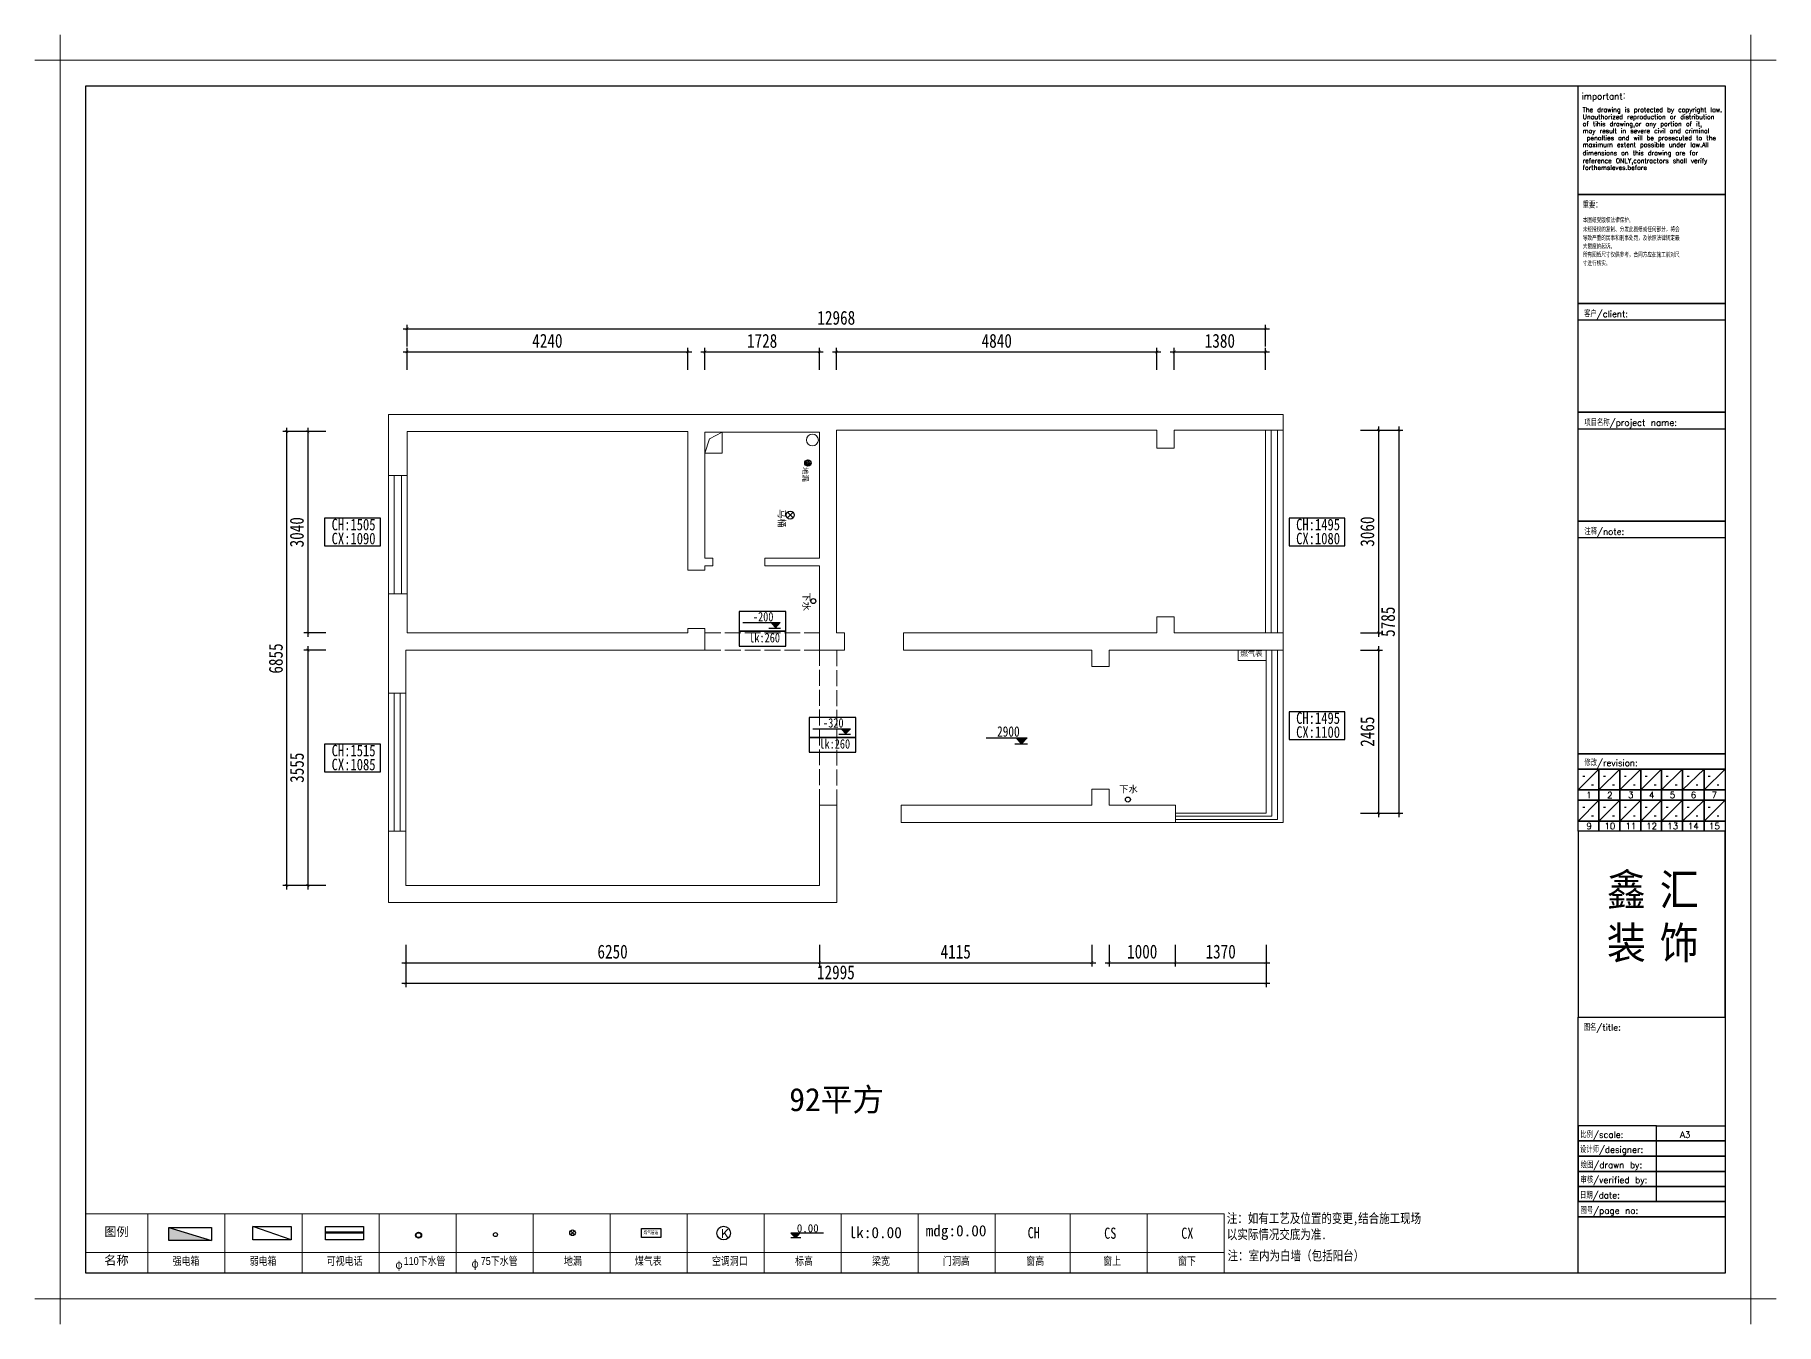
# Model space of a CAD drawing. Header units: millimetres. Extents: x 757294 to 891425, y -262592 to 287632.
# Drawn here: x 801881 to 828184, y -262592 to -243115 of the extents above; entities that cross this region are included whole.
import ezdxf

# ---------------------------------------------------------------- set-up
doc = ezdxf.new("R2010")
doc.units = ezdxf.units.MM
doc.header["$LTSCALE"] = 4
doc.linetypes.add('ACAD_ISO02W100', pattern=[15, 12, -3])
for name, color, linetype in [('t', 3, 'Continuous'), ('T-MS-图框', 8, 'Continuous'), ('管道 灯具 开关 电线', 1, 'Continuous')]:
    doc.layers.add(name, color=color, linetype=linetype)
doc.layers.add('家具外轮廓线', color=3, linetype='Continuous', lineweight=15)
doc.layers.add('文字', color=3, linetype='Continuous', lineweight=0)
doc.styles.add('-宋体', font='', dxfattribs={"width": 0.8})
doc.styles.add('-黑体', font='simhei.ttf', dxfattribs={"width": 0.8})
doc.styles.add('100TT', font='', dxfattribs={"height": 140})
doc.styles.add('300', font='', dxfattribs={"height": 300})
doc.styles.add('st', font='simhei.ttf', dxfattribs={"width": 0.8})
doc.styles.get("Standard").update_dxf_attribs({"font": 'txt', "bigfont": 'gbcbig.shx'})
doc.styles.add('宋体', font='', dxfattribs={"width": 0.8, "height": 120})
doc.styles.add('锦华 字体', font='')
doc.styles.add('黑体标注', font='simhei.ttf', dxfattribs={"height": 130})
doc.styles.get('-宋体').set_extended_font_data('仿宋_GB2312')
doc.styles.get('100TT').set_extended_font_data('SimSun')
doc.styles.get('300').set_extended_font_data('SimSun')
doc.styles.get('宋体').set_extended_font_data('SimSun')
doc.styles.get('锦华 字体').set_extended_font_data('NSimSun')
doc.dimstyles.new('立面尺寸标注', dxfattribs={"dimscale": 60, "dimtxt": 3.5, "dimasz": 0.7, "dimexe": 1, "dimexo": 0.5, "dimgap": 1, "dimtad": 1, "dimdec": 0, "dimdsep": 46, "dimtxsty": '-黑体', "dimblk": 'ARCHTICK', "dimcen": 2.5, "dimdle": 1, "dimclrd": 1, "dimclre": 1, "dimclrt": 3, "dimadec": 0, "dimazin": 0, "dimtfac": 1, "dimtdec": 0, "dimtix": 1, "dimtmove": 2, "dimatfit": 3, "dimfxl": 4.5, "dimfxlon": 1, "dimtolj": 1, "dimtzin": 0, "dimarcsym": 0})

# ---------------------------------------------------------------- blocks, each defined once
blk = doc.blocks.new('asdasda')
at = {"color": 1}
for p, q in [((172225, -5302), (172225, 20019)), ((205419, 20019), (205419, -5302)), ((171725, 19519), (205919, 19519)), ((205919, -4802), (171725, -4802))]:
    blk.add_line(p, q, dxfattribs=at)
at = {"layer": 'T-MS-图框'}
for p, q in [((202031, 5189), (202440, 5599)), ((202440, 5189), (202850, 5599)), ((202850, 5189), (203260, 5599)), ((203260, 5189), (203669, 5599)), ((203669, 5189), (204081, 5599)), ((204081, 5189), (204503, 5599)), ((204503, 5189), (204919, 5599)), ((202121, 5462), (202159, 5462)), ((202296, 5292), (202334, 5292)), ((202530, 5462), (202568, 5462)), ((202706, 5292), (202743, 5292)), ((202940, 5462), (202977, 5462)), ((203115, 5292), (203153, 5292)), ((203350, 5462), (203388, 5462)), ((203526, 5292), (203563, 5292)), ((203760, 5462), (203797, 5462)), ((203935, 5292), (203973, 5292)), ((204171, 5462), (204209, 5462)), ((204347, 5292), (204384, 5292)), ((204583, 5462), (204621, 5462)), ((204758, 5292), (204796, 5292)), ((202031, 4580), (202440, 4989)), ((202121, 4853), (202159, 4853)), ((202440, 4580), (202850, 4989)), ((202530, 4853), (202568, 4853)), ((202850, 4580), (203260, 4989)), ((202940, 4853), (202977, 4853)), ((203260, 4580), (203669, 4989)), ((203350, 4853), (203388, 4853)), ((203669, 4580), (204081, 4989)), ((203760, 4853), (203797, 4853)), ((204081, 4580), (204503, 4989)), ((204171, 4853), (204209, 4853)), ((204503, 4580), (204919, 4989)), ((204583, 4853), (204621, 4853)), ((202296, 4682), (202334, 4682)), ((202706, 4682), (202743, 4682)), ((203115, 4682), (203153, 4682)), ((203526, 4682), (203563, 4682)), ((203935, 4682), (203973, 4682)), ((204347, 4682), (204384, 4682)), ((204758, 4682), (204796, 4682))]:
    blk.add_line(p, q, dxfattribs=at)
at = {"layer": 'T-MS-图框', "color": 1}
blk.add_lwpolyline([(172725, 19019), (204919, 19019), (204919, -4302), (172725, -4302)], close=True, dxfattribs=at)
at = {"layer": 'T-MS-图框'}
for points in [[(202031, 19019), (204919, 19019), (204919, 16882), (202031, 16882)], [(202031, 16882), (204919, 16882), (204919, 14744), (202031, 14744)], [(202031, 14744), (204919, 14744), (204919, 12607), (202031, 12607)], [(202031, 14744), (204919, 14744), (204919, 14416), (202031, 14416)], [(202031, 12607), (204919, 12607), (204919, 10469), (202031, 10469)], [(202031, 12607), (204919, 12607), (204919, 12278), (202031, 12278)], [(202031, 10469), (204919, 10469), (204919, 5897), (202031, 5897)], [(202031, 10469), (204919, 10469), (204919, 10141), (202031, 10141)], [(202031, 5897), (204919, 5897), (204919, 5599), (202031, 5599)], [(202031, 5599), (202440, 5599), (202440, 5189), (202031, 5189)], [(202440, 5599), (202850, 5599), (202850, 5189), (202440, 5189)], [(202850, 5599), (203260, 5599), (203260, 5189), (202850, 5189)], [(203260, 5599), (203669, 5599), (203669, 5189), (203260, 5189)], [(203669, 5599), (204081, 5599), (204081, 5189), (203669, 5189)], [(204081, 5599), (204503, 5599), (204503, 5189), (204081, 5189)], [(204503, 5599), (204919, 5599), (204919, 5189), (204503, 5189)], [(202031, 5189), (202440, 5189), (202440, 4989), (202031, 4989)], [(202440, 5189), (202850, 5189), (202850, 4989), (202440, 4989)], [(202850, 5189), (203260, 5189), (203260, 4989), (202850, 4989)], [(203260, 5189), (203669, 5189), (203669, 4989), (203260, 4989)], [(203669, 5189), (204081, 5189), (204081, 4989), (203669, 4989)], [(204081, 5189), (204503, 5189), (204503, 4989), (204081, 4989)], [(204503, 5189), (204919, 5189), (204919, 4989), (204503, 4989)], [(202031, 4989), (202440, 4989), (202440, 4580), (202031, 4580)], [(202440, 4989), (202850, 4989), (202850, 4580), (202440, 4580)], [(202850, 4989), (203260, 4989), (203260, 4580), (202850, 4580)], [(203260, 4989), (203669, 4989), (203669, 4580), (203260, 4580)], [(203669, 4989), (204081, 4989), (204081, 4580), (203669, 4580)], [(204081, 4989), (204503, 4989), (204503, 4580), (204081, 4580)], [(204503, 4989), (204919, 4989), (204919, 4580), (204503, 4580)], [(202031, 4580), (202440, 4580), (202440, 4379), (202031, 4379)], [(202440, 4580), (202850, 4580), (202850, 4379), (202440, 4379)], [(202850, 4580), (203260, 4580), (203260, 4379), (202850, 4379)], [(203260, 4580), (203669, 4580), (203669, 4379), (203260, 4379)], [(203669, 4580), (204081, 4580), (204081, 4379), (203669, 4379)], [(204081, 4580), (204503, 4580), (204503, 4379), (204081, 4379)], [(204503, 4580), (204919, 4580), (204919, 4379), (204503, 4379)], [(202031, 731), (204919, 731), (204919, 4379), (202031, 4379)], [(202031, 731), (204919, 731), (204919, -2895), (202031, -2895)], [(203571, -1406), (202031, -1406), (202031, -1704), (203571, -1704)], [(203571, -1704), (202031, -1704), (202031, -2002), (203571, -2002)], [(203571, -1406), (204919, -1406), (204919, -1704), (203571, -1704)], [(203571, -1704), (204919, -1704), (204919, -2002), (203571, -2002)], [(203571, -2002), (202031, -2002), (202031, -2300), (203571, -2300)], [(203571, -2002), (204919, -2002), (204919, -2300), (203571, -2300)], [(203571, -2300), (202031, -2300), (202031, -2598), (203571, -2598)], [(203571, -2300), (204919, -2300), (204919, -2598), (203571, -2598)], [(203571, -2598), (202031, -2598), (202031, -2895), (203571, -2895)], [(203571, -2598), (204919, -2598), (204919, -2895), (203571, -2895)], [(202031, -2895), (204919, -2895), (204919, -3193), (202031, -3193)], [(202031, -3193), (204919, -3193), (204919, -4302), (202031, -4302)]]:
    blk.add_lwpolyline(points, close=True, dxfattribs=at)
at = {"color": 1, "insert": (202594, 3544), "char_height": 626.06, "attachment_point": 1, "style": '宋体'}
blk.add_mtext_dynamic_manual_height_columns('{\\fKaiTi|b1|i0|c134|p49;\\W0.9;\\T1.35;鑫汇\\P装饰}', width=2865.48, gutter_width=600, heights=[0], dxfattribs=at)
at = {"layer": 'T-MS-图框', "color": 1, "ltscale": 0.1}
for s, height, p in [('important：', 124.4, (202099, 18752)), ('The drawing is protected by copyright law.', 90.46, (202119, 18503)), ('of tihis drawing,or any portion of it,', 90.46, (202119, 18225)), ('Unauthorized reproduction or distribution', 90.46, (202119, 18363)), ('may result in severe civil and criminal', 90.46, (202119, 18088)), ('maximum extent possible under law.All ', 90.46, (202119, 17816)), (' penalties and will be prosecuted to the ', 90.46, (202119, 17950)), ('forthemsleves.before', 90.46, (202119, 17367)), ('dimensions on this drawing are for ', 90.46, (202119, 17654)), ('reference ONLY,contractors shall verify ', 90.46, (202119, 17501)), ('重要：', 124.4, (202119, 16614)), ('本图纸受版权法律保护。', 90.46, (202123, 16331)), ('未经授权的复制、分发此图纸或任何部分，将会', 90.46, (202123, 16151)), ('导致严重的民事和刑事处罚，及依照法律规定最', 90.46, (202123, 15980)), ('所有图纸尺寸仅供参考，合同方应在施工前对尺', 90.46, (202123, 15653)), ('大限度的起诉。', 90.5, (202123, 15817)), ('寸进行核实。', 90.5, (202123, 15485)), ('客户/client:', 124.4, (202148, 14477)), ('项目名称/project name:', 124.38, (202153, 12340)), ('注释/note:', 124.4, (202153, 10202)), ('修改/revision:', 124.38, (202153, 5660)), ('1', 124, (202192, 5028)), ('2', 124, (202601, 5028)), ('3', 124, (203010, 5028)), ('4', 124, (203421, 5028)), ('5', 124, (203830, 5028)), ('6', 124, (204242, 5028)), ('7', 124, (204654, 5028)), ('9', 124, (202192, 4418)), ('10', 124.4, (202548, 4418)), ('11', 124.4, (202959, 4418)), ('12', 124.4, (203367, 4418)), ('13', 124.4, (203781, 4418)), ('14', 124.4, (204185, 4418)), ('15', 124.4, (204600, 4418)), ('图名/title:', 124.4, (202140, 464)), ('比例/scale:', 124.4, (202073, -1643)), ('A3', 124.4, (204032, -1643)), ('设计师/designer:', 124.38, (202066, -1935)), ('绘图/drawn by:', 124.38, (202081, -2238)), ('审核/verified by:', 124.38, (202077, -2531)), ('日期/date:', 124.4, (202067, -2834)), ('图号/page no:', 124.38, (202077, -3132))]:
    blk.add_text(s, height=height, dxfattribs=at).set_placement(p)
blk = doc.blocks.new('新123')
at = {"layer": '管道 灯具 开关 电线'}
blk.add_hatch(color=1, dxfattribs=at).paths.add_polyline_path([(-322704, -915784), (-323421, -915563), (-323421, -915784)])
at = {"layer": '管道 灯具 开关 电线', "color": 1}
for p, q in [((-323421, -915563), (-322704, -915563)), ((-323421, -915784), (-323421, -915563)), ((-323421, -915563), (-322704, -915784)), ((-322704, -915784), (-323421, -915784)), ((-322704, -915563), (-322704, -915784))]:
    blk.add_line(p, q, dxfattribs=at)
blk = doc.blocks.new('45y')
at = {"layer": '管道 灯具 开关 电线'}
blk.add_hatch(color=10, dxfattribs=at).paths.add_polyline_path([(412030, 294790), (411861, 294790), (411950, 294697)])
at = {"color": 3}
for p, q in [((398014, 295165), (420369, 295165)), ((399235, 295165), (399235, 294001)), ((400748, 295165), (400748, 294001)), ((402261, 295165), (402261, 294001)), ((403773, 295165), (403773, 294001)), ((405286, 295165), (405286, 294001)), ((406799, 295165), (406799, 294001)), ((408311, 295165), (408311, 294001)), ((409824, 295165), (409824, 294001)), ((411336, 295165), (411336, 294001)), ((411336, 295165), (411336, 294001)), ((412849, 295165), (412849, 294001)), ((414362, 295165), (414362, 294001)), ((415874, 295165), (415874, 294001)), ((417343, 294001), (417343, 295165)), ((418856, 294001), (418856, 295165)), ((420369, 294001), (420369, 295165)), ((398014, 294409), (420369, 294409))]:
    blk.add_line(p, q, dxfattribs=at)
at = {"layer": '管道 灯具 开关 电线', "color": 1}
for p, q in [((401295, 294920), (402045, 294920)), ((401295, 294660), (401295, 294920)), ((402045, 294920), (402045, 294660)), ((402719, 294920), (403469, 294920)), ((402719, 294660), (402719, 294920)), ((403469, 294810), (402719, 294810)), ((403469, 294790), (402719, 294790)), ((403469, 294920), (403469, 294660)), ((402045, 294660), (401295, 294660)), ((403469, 294660), (402719, 294660))]:
    blk.add_line(p, q, dxfattribs=at)
at = {"layer": '管道 灯具 开关 电线'}
for p, q in [((407533, 294834), (407611, 294756)), ((407533, 294756), (407611, 294834))]:
    blk.add_line(p, q, dxfattribs=at)
at = {"layer": '管道 灯具 开关 电线', "color": 10}
for p, q in [((412503, 294790), (411861, 294790)), ((411861, 294790), (411950, 294697)), ((411950, 294697), (412030, 294790)), ((412030, 294790), (411950, 294697)), ((412057, 294697), (411857, 294697))]:
    blk.add_line(p, q, dxfattribs=at)
at = {"layer": '管道 灯具 开关 电线', "color": 1}
blk.add_lwpolyline([(402045, 294660), (401295, 294920)], dxfattribs=at)
at = {"layer": '管道 灯具 开关 电线'}
blk.add_lwpolyline([(409307, 294880), (409307, 294701), (408925, 294701), (408925, 294880)], close=True, dxfattribs=at)
for centre, radius in [((404550, 294749), 59.4), ((404550, 294749), 48.6), ((406059, 294759), 39.4), ((407572, 294795), 55.5)]:
    blk.add_circle(centre, radius, dxfattribs=at)
blk.add_ellipse((410540, 294790), major_axis=(134, 1), ratio=1, start_param=-0.006335, end_param=6.27685, dxfattribs=at)
blk.add_blockref('asdasda', (225288, 298302))
at = {"layer": '管道 灯具 开关 电线', "xscale": 1.167898861458525, "yscale": 1.167898861458525, "zscale": 1.167898861463415}
blk.add_blockref('新123', (777368, 1364187), dxfattribs=at)
at = {"layer": 't', "color": 3, "attachment_point": 1}
for s, insert, char_height, width, style in [('{\\fArial Unicode MS|b0|i0|c134|p0;图例}', (398378, 294904), 175.18, 4575.3, '锦华 字体'), ('注：室内为白墙（包括阳台）', (420435, 294442), 189.08, 5581.39, 'st'), ('{\\fSimHei|b0|i0|c134|p49;名称}', (398378, 294345), 175.18, 4575.3, '锦华 字体')]:
    blk.add_mtext(s, dxfattribs=dict(at, insert=insert, char_height=char_height, width=width, style=style))
at = {"layer": 't'}
for s, insert, char_height, width, attachment_point, style in [('{\\fArial Unicode MS|b0|i0|c134|p0;煤气管道}', (408968, 294834), 64.58, 348.24, 1, '-宋体'), ('{\\fArial Unicode MS|b0|i0|c134|p0;强电箱}', (399720, 294320), 157.11, 1335.31, 1, '-黑体'), ('{\\fArial Unicode MS|b0|i0|c134|p0;弱电箱}', (401233, 294320), 157.11, 1335.31, 1, '-黑体'), ('{\\fArial Unicode MS|b0|i0|c134|p0;可视电话}', (402746, 294320), 157.11, 1335.31, 1, '-黑体'), ('{\\fSimSun|b0|i0|c134|p2;\\H1.083x;φ}', (404236, 294259), 157.11, 2735.34, 3, '-黑体'), ('{\\fArial Unicode MS|b0|i0|c134|p0;110下水管}', (404258, 294320), 157.11, 1335.31, 1, '-黑体'), ('{\\fSimSun|b0|i0|c134|p2;\\H1.083x;φ}', (405730, 294280), 157.11, 2735.34, 3, '-黑体'), ('{\\fArial Unicode MS|b0|i0|c134|p0;75下水管}', (405771, 294320), 157.11, 1335.31, 1, '-黑体'), ('{\\fArial Unicode MS|b0|i0|c134|p0;地漏}', (407404, 294320), 157.11, 1335.31, 1, '-黑体'), ('{\\fArial Unicode MS|b0|i0|c134|p0;煤气表}', (408796, 294320), 157.11, 1335.31, 1, '-黑体'), ('{\\fArial Unicode MS|b0|i0|c134|p0;空调洞口}', (410309, 294320), 157.11, 1335.31, 1, '-黑体'), ('{\\fArial Unicode MS|b0|i0|c134|p0;标高}', (411942, 294320), 157.11, 1335.31, 1, '-黑体'), ('{\\fArial Unicode MS|b0|i0|c134|p0;梁宽}', (413454, 294320), 157.11, 1335.31, 1, '-黑体'), ('{\\fArial Unicode MS|b0|i0|c134|p0;门洞高}', (414846, 294320), 157.11, 1335.31, 1, '-黑体'), ('{\\fSimHei|b0|i0|c134|p49;窗高}', (416480, 294320), 157.11, 4575.3, 1, '-黑体'), ('{\\fSimHei|b0|i0|c134|p49;窗上}', (417992, 294320), 157.11, 4575.3, 1, '-黑体'), ('{\\fArial Unicode MS|b0|i0|c134|p0;窗下}', (419461, 294320), 157.11, 4575.3, 1, '-黑体')]:
    blk.add_mtext(s, dxfattribs=dict(at, insert=insert, char_height=char_height, width=width, attachment_point=attachment_point, style=style))
at = {"layer": '文字', "insert": (420420, 295175), "char_height": 189.08, "width": 5227.17, "attachment_point": 1, "style": '-黑体'}
blk.add_mtext('注：{\\C3;如有工艺及位置的变更,结合施工现场\\P以实际情况交底为准.}', dxfattribs=at)
at = {"layer": '管道 灯具 开关 电线'}
blk.add_text('K', height=175, dxfattribs=at).set_placement((410490, 294694))
for s, height, style, p in [('0.00', 157.7, '300', (411977, 294806)), ('lk:0.00', 219.3, '-黑体', (412994, 294690)), ('mdg:0.00', 219.3, '-黑体', (414507, 294726))]:
    blk.add_text(s, height=height, dxfattribs=dict(at, style=style)).set_placement(p)
at = {"layer": '管道 灯具 开关 电线', "char_height": 219.3, "width": 1182.3, "attachment_point": 1, "style": '-黑体'}
for s, insert in [('CH', (416509, 294907)), ('CS', (418012, 294897)), ('CX', (419525, 294897))]:
    blk.add_mtext(s, dxfattribs=dict(at, insert=insert))
blk = doc.blocks.new('dfgrg')
at = {"layer": '管道 灯具 开关 电线', "color": 1, "lineweight": 30}
for p, q in [((734768, 193095), (734854, 193010)), ((734854, 193095), (734768, 193010))]:
    blk.add_line(p, q, dxfattribs=at)
blk.add_circle((734811, 193052), 60, dxfattribs=at)
at = {"layer": '文字', "insert": (734722, 192974), "char_height": 100, "width": 477.52, "attachment_point": 1, "style": '黑体标注'}
blk.add_mtext('{\\C3;马桶}', dxfattribs=at)
blk = doc.blocks.new('sferr3')
at = {"layer": '管道 灯具 开关 电线', "color": 1, "lineweight": 30}
for p, q in [((727874, 208307), (727833, 208265)), ((727874, 208307), (727833, 208265)), ((727896, 208304), (727835, 208242)), ((727896, 208304), (727835, 208242)), ((727914, 208293), (727846, 208225)), ((727914, 208293), (727846, 208225)), ((727925, 208277), (727862, 208215)), ((727925, 208277), (727862, 208215)), ((727928, 208260), (727880, 208211))]:
    blk.add_line(p, q, dxfattribs=at)
blk.add_ellipse((727880, 208259), major_axis=(34, 34), ratio=1, start_param=2.356194490192299, end_param=8.639379797371884, dxfattribs=at)
blk.add_ellipse((727880, 208259), major_axis=(34, 34), ratio=1, start_param=2.356194490192299, end_param=8.639379797371884, dxfattribs=at)
at = {"layer": '文字', "color": 3, "lineweight": 30, "insert": (727940, 208259), "char_height": 80, "width": 609.51, "attachment_point": 1, "style": '100TT'}
blk.add_mtext('{\\fSimHei|b0|i0|c134|p49;地漏}', dxfattribs=at)
blk = doc.blocks.new('_ArchTick')
at = {"color": 0, "linetype": 'ByBlock', "const_width": 0.15}
blk.add_lwpolyline([(-0.5, -0.5), (0.5, 0.5)], dxfattribs=at)
blk = doc.blocks.new('*D356')
at = {"layer": 'Defpoints', "color": 0, "ltscale": 5}
for p in [(807483, -255964), (813733, -255964), (813733, -257131)]:
    blk.add_point(p, dxfattribs=at)
at = {"layer": '家具外轮廓线', "color": 1, "lineweight": -2, "ltscale": 5}
for p, q in [((807483, -256861), (807483, -257191)), ((813733, -256861), (813733, -257191)), ((807423, -257131), (813793, -257131))]:
    blk.add_line(p, q, dxfattribs=at)
at = {"layer": '家具外轮廓线', "color": 1, "lineweight": -2, "ltscale": 5, "xscale": 42, "yscale": 42, "zscale": 42, "rotation": 180}
blk.add_blockref('_ArchTick', (807483, -257131), dxfattribs=at)
at = {"layer": '家具外轮廓线', "color": 1, "lineweight": -2, "ltscale": 5, "xscale": 42, "yscale": 42, "zscale": 42}
blk.add_blockref('_ArchTick', (813733, -257131), dxfattribs=at)
at = {"layer": '家具外轮廓线', "color": 3, "ltscale": 5, "insert": (810608, -256965), "char_height": 210, "attachment_point": 5, "style": '-黑体'}
blk.add_mtext('\\A1;6250', dxfattribs=at)
blk = doc.blocks.new('*D357')
at = {"layer": 'Defpoints', "color": 0, "ltscale": 5}
for p in [(817848, -254754), (813733, -255964), (817848, -257131)]:
    blk.add_point(p, dxfattribs=at)
at = {"layer": '家具外轮廓线', "color": 1, "lineweight": -2, "ltscale": 5}
for p, q in [((813733, -256861), (813733, -257191)), ((817848, -256861), (817848, -257191)), ((813673, -257131), (817908, -257131))]:
    blk.add_line(p, q, dxfattribs=at)
at = {"layer": '家具外轮廓线', "color": 1, "lineweight": -2, "ltscale": 5, "xscale": 42, "yscale": 42, "zscale": 42, "rotation": 180}
blk.add_blockref('_ArchTick', (813733, -257131), dxfattribs=at)
at = {"layer": '家具外轮廓线', "color": 1, "lineweight": -2, "ltscale": 5, "xscale": 42, "yscale": 42, "zscale": 42}
blk.add_blockref('_ArchTick', (817848, -257131), dxfattribs=at)
at = {"layer": '家具外轮廓线', "color": 3, "ltscale": 5, "insert": (815791, -256966), "char_height": 210, "attachment_point": 5, "style": '-黑体'}
blk.add_mtext('\\A1;4115', dxfattribs=at)
blk = doc.blocks.new('*D359')
at = {"layer": 'Defpoints', "color": 0, "ltscale": 5}
for p in [(818108, -254754), (819108, -254754), (819108, -257131)]:
    blk.add_point(p, dxfattribs=at)
at = {"layer": '家具外轮廓线', "color": 1, "lineweight": -2, "ltscale": 5}
for p, q in [((818108, -256861), (818108, -257191)), ((819108, -256861), (819108, -257191)), ((818048, -257131), (819168, -257131))]:
    blk.add_line(p, q, dxfattribs=at)
at = {"layer": '家具外轮廓线', "color": 1, "lineweight": -2, "ltscale": 5, "xscale": 42, "yscale": 42, "zscale": 42, "rotation": 180}
blk.add_blockref('_ArchTick', (818108, -257131), dxfattribs=at)
at = {"layer": '家具外轮廓线', "color": 1, "lineweight": -2, "ltscale": 5, "xscale": 42, "yscale": 42, "zscale": 42}
blk.add_blockref('_ArchTick', (819108, -257131), dxfattribs=at)
at = {"layer": '家具外轮廓线', "color": 3, "ltscale": 5, "insert": (818608, -256965), "char_height": 210, "attachment_point": 5, "style": '-黑体'}
blk.add_mtext('\\A1;1000', dxfattribs=at)
blk = doc.blocks.new('*D360')
at = {"layer": 'Defpoints', "color": 0, "ltscale": 5}
for p in [(819108, -254754), (820478, -254874), (820478, -257131)]:
    blk.add_point(p, dxfattribs=at)
at = {"layer": '家具外轮廓线', "color": 1, "lineweight": -2, "ltscale": 5}
for p, q in [((819108, -256861), (819108, -257191)), ((820478, -256861), (820478, -257191)), ((819048, -257131), (820538, -257131))]:
    blk.add_line(p, q, dxfattribs=at)
at = {"layer": '家具外轮廓线', "color": 1, "lineweight": -2, "ltscale": 5, "xscale": 42, "yscale": 42, "zscale": 42, "rotation": 180}
blk.add_blockref('_ArchTick', (819108, -257131), dxfattribs=at)
at = {"layer": '家具外轮廓线', "color": 1, "lineweight": -2, "ltscale": 5, "xscale": 42, "yscale": 42, "zscale": 42}
blk.add_blockref('_ArchTick', (820478, -257131), dxfattribs=at)
at = {"layer": '家具外轮廓线', "color": 3, "ltscale": 5, "insert": (819793, -256965), "char_height": 210, "attachment_point": 5, "style": '-黑体'}
blk.add_mtext('\\A1;1370', dxfattribs=at)
blk = doc.blocks.new('*D361')
at = {"layer": 'Defpoints', "color": 0, "ltscale": 5}
for p in [(820478, -254874), (807483, -255964), (820478, -257443)]:
    blk.add_point(p, dxfattribs=at)
at = {"layer": '家具外轮廓线', "color": 1, "lineweight": -2, "ltscale": 5}
for p, q in [((807483, -257173), (807483, -257503)), ((820478, -257173), (820478, -257503)), ((807423, -257443), (820538, -257443))]:
    blk.add_line(p, q, dxfattribs=at)
at = {"layer": '家具外轮廓线', "color": 1, "lineweight": -2, "ltscale": 5, "xscale": 42, "yscale": 42, "zscale": 42, "rotation": 180}
blk.add_blockref('_ArchTick', (807483, -257443), dxfattribs=at)
at = {"layer": '家具外轮廓线', "color": 1, "lineweight": -2, "ltscale": 5, "xscale": 42, "yscale": 42, "zscale": 42}
blk.add_blockref('_ArchTick', (820478, -257443), dxfattribs=at)
at = {"layer": '家具外轮廓线', "color": 3, "ltscale": 5, "insert": (813981, -257278), "char_height": 210, "attachment_point": 5, "style": '-黑体'}
blk.add_mtext('\\A1;12995', dxfattribs=at)
blk = doc.blocks.new('*D362')
at = {"layer": 'Defpoints', "color": 0, "ltscale": 5}
for p in [(811743, -247904), (807503, -249119), (811743, -249109)]:
    blk.add_point(p, dxfattribs=at)
at = {"layer": '家具外轮廓线', "color": 1, "lineweight": -2, "ltscale": 5}
for p, q in [((807443, -247904), (811803, -247904)), ((807503, -248174), (807503, -247844)), ((811743, -248174), (811743, -247844))]:
    blk.add_line(p, q, dxfattribs=at)
at = {"layer": '家具外轮廓线', "color": 1, "lineweight": -2, "ltscale": 5, "xscale": 42, "yscale": 42, "zscale": 42, "rotation": 180}
blk.add_blockref('_ArchTick', (807503, -247904), dxfattribs=at)
at = {"layer": '家具外轮廓线', "color": 1, "lineweight": -2, "ltscale": 5, "xscale": 42, "yscale": 42, "zscale": 42}
blk.add_blockref('_ArchTick', (811743, -247904), dxfattribs=at)
at = {"layer": '家具外轮廓线', "color": 3, "ltscale": 5, "insert": (809623, -247738), "char_height": 210, "attachment_point": 5, "style": '-黑体'}
blk.add_mtext('\\A1;4240', dxfattribs=at)
blk = doc.blocks.new('*D364')
at = {"layer": 'Defpoints', "color": 0, "ltscale": 5}
for p in [(813731, -247904), (812003, -249119), (813731, -249119)]:
    blk.add_point(p, dxfattribs=at)
at = {"layer": '家具外轮廓线', "color": 1, "lineweight": -2, "ltscale": 5}
for p, q in [((811943, -247904), (813791, -247904)), ((812003, -248174), (812003, -247844)), ((813731, -248174), (813731, -247844))]:
    blk.add_line(p, q, dxfattribs=at)
at = {"layer": '家具外轮廓线', "color": 1, "lineweight": -2, "ltscale": 5, "xscale": 42, "yscale": 42, "zscale": 42, "rotation": 180}
blk.add_blockref('_ArchTick', (812003, -247904), dxfattribs=at)
at = {"layer": '家具外轮廓线', "color": 1, "lineweight": -2, "ltscale": 5, "xscale": 42, "yscale": 42, "zscale": 42}
blk.add_blockref('_ArchTick', (813731, -247904), dxfattribs=at)
at = {"layer": '家具外轮廓线', "color": 3, "ltscale": 5, "insert": (812867, -247739), "char_height": 210, "attachment_point": 5, "style": '-黑体'}
blk.add_mtext('\\A1;1728', dxfattribs=at)
blk = doc.blocks.new('*D366')
at = {"layer": 'Defpoints', "color": 0, "ltscale": 5}
for p in [(818831, -247904), (813991, -249089), (818831, -249089)]:
    blk.add_point(p, dxfattribs=at)
at = {"layer": '家具外轮廓线', "color": 1, "lineweight": -2, "ltscale": 5}
for p, q in [((813931, -247904), (818891, -247904)), ((813991, -248174), (813991, -247844)), ((818831, -248174), (818831, -247844))]:
    blk.add_line(p, q, dxfattribs=at)
at = {"layer": '家具外轮廓线', "color": 1, "lineweight": -2, "ltscale": 5, "xscale": 42, "yscale": 42, "zscale": 42, "rotation": 180}
blk.add_blockref('_ArchTick', (813991, -247904), dxfattribs=at)
at = {"layer": '家具外轮廓线', "color": 1, "lineweight": -2, "ltscale": 5, "xscale": 42, "yscale": 42, "zscale": 42}
blk.add_blockref('_ArchTick', (818831, -247904), dxfattribs=at)
at = {"layer": '家具外轮廓线', "color": 3, "ltscale": 5, "insert": (816411, -247738), "char_height": 210, "attachment_point": 5, "style": '-黑体'}
blk.add_mtext('\\A1;4840', dxfattribs=at)
blk = doc.blocks.new('*D368')
at = {"layer": 'Defpoints', "color": 0, "ltscale": 5}
for p in [(820471, -247904), (819091, -249089), (820471, -249089)]:
    blk.add_point(p, dxfattribs=at)
at = {"layer": '家具外轮廓线', "color": 1, "lineweight": -2, "ltscale": 5}
for p, q in [((819031, -247904), (820531, -247904)), ((819091, -248174), (819091, -247844)), ((820471, -248174), (820471, -247844))]:
    blk.add_line(p, q, dxfattribs=at)
at = {"layer": '家具外轮廓线', "color": 1, "lineweight": -2, "ltscale": 5, "xscale": 42, "yscale": 42, "zscale": 42, "rotation": 180}
blk.add_blockref('_ArchTick', (819091, -247904), dxfattribs=at)
at = {"layer": '家具外轮廓线', "color": 1, "lineweight": -2, "ltscale": 5, "xscale": 42, "yscale": 42, "zscale": 42}
blk.add_blockref('_ArchTick', (820471, -247904), dxfattribs=at)
at = {"layer": '家具外轮廓线', "color": 3, "ltscale": 5, "insert": (819781, -247738), "char_height": 210, "attachment_point": 5, "style": '-黑体'}
blk.add_mtext('\\A1;1380', dxfattribs=at)
blk = doc.blocks.new('*D369')
at = {"layer": 'Defpoints', "color": 0, "ltscale": 5}
for p in [(820471, -247555), (807503, -249119), (820471, -249089)]:
    blk.add_point(p, dxfattribs=at)
at = {"layer": '家具外轮廓线', "color": 1, "lineweight": -2, "ltscale": 5}
for p, q in [((807503, -247825), (807503, -247495)), ((820471, -247825), (820471, -247495)), ((807443, -247555), (820531, -247555))]:
    blk.add_line(p, q, dxfattribs=at)
at = {"layer": '家具外轮廓线', "color": 1, "lineweight": -2, "ltscale": 5, "xscale": 42, "yscale": 42, "zscale": 42, "rotation": 180}
blk.add_blockref('_ArchTick', (807503, -247555), dxfattribs=at)
at = {"layer": '家具外轮廓线', "color": 1, "lineweight": -2, "ltscale": 5, "xscale": 42, "yscale": 42, "zscale": 42}
blk.add_blockref('_ArchTick', (820471, -247555), dxfattribs=at)
at = {"layer": '家具外轮廓线', "color": 3, "ltscale": 5, "insert": (813987, -247390), "char_height": 210, "attachment_point": 5, "style": '-黑体'}
blk.add_mtext('\\A1;12968', dxfattribs=at)
blk = doc.blocks.new('*D370')
at = {"layer": 'Defpoints', "color": 0, "ltscale": 5}
for p in [(820471, -249089), (820471, -252149), (822175, -252149)]:
    blk.add_point(p, dxfattribs=at)
at = {"layer": '家具外轮廓线', "color": 1, "lineweight": -2, "ltscale": 5}
for p, q in [((822175, -249029), (822175, -252209)), ((821905, -249089), (822235, -249089)), ((821905, -252149), (822235, -252149))]:
    blk.add_line(p, q, dxfattribs=at)
at = {"layer": '家具外轮廓线', "color": 1, "lineweight": -2, "ltscale": 5, "xscale": 42, "yscale": 42, "zscale": 42}
for p, rotation in [((822175, -249089), 90), ((822175, -252149), 270)]:
    blk.add_blockref('_ArchTick', p, dxfattribs=dict(at, rotation=rotation))
at = {"layer": '家具外轮廓线', "color": 3, "ltscale": 5, "insert": (822009, -250619), "char_height": 210, "attachment_point": 5, "rotation": 90, "style": '-黑体'}
blk.add_mtext('\\A1;3060', dxfattribs=at)
blk = doc.blocks.new('*D372')
at = {"layer": 'Defpoints', "color": 0, "ltscale": 5}
for p in [(820478, -252409), (820478, -254874), (822175, -254874)]:
    blk.add_point(p, dxfattribs=at)
at = {"layer": '家具外轮廓线', "color": 1, "lineweight": -2, "ltscale": 5}
for p, q in [((821905, -252409), (822235, -252409)), ((822175, -252349), (822175, -254934)), ((821905, -254874), (822235, -254874))]:
    blk.add_line(p, q, dxfattribs=at)
at = {"layer": '家具外轮廓线', "color": 1, "lineweight": -2, "ltscale": 5, "xscale": 42, "yscale": 42, "zscale": 42}
for p, rotation in [((822175, -252409), 90), ((822175, -254874), 270)]:
    blk.add_blockref('_ArchTick', p, dxfattribs=dict(at, rotation=rotation))
at = {"layer": '家具外轮廓线', "color": 3, "ltscale": 5, "insert": (822010, -253641), "char_height": 210, "attachment_point": 5, "rotation": 90, "style": '-黑体'}
blk.add_mtext('\\A1;2465', dxfattribs=at)
blk = doc.blocks.new('*D373')
at = {"layer": 'Defpoints', "color": 0, "ltscale": 5}
for p in [(820471, -249089), (820471, -254874), (822486, -254874)]:
    blk.add_point(p, dxfattribs=at)
at = {"layer": '家具外轮廓线', "color": 1, "lineweight": -2, "ltscale": 5}
for p, q in [((822486, -249029), (822486, -254934)), ((822216, -249089), (822546, -249089)), ((822216, -254874), (822546, -254874))]:
    blk.add_line(p, q, dxfattribs=at)
at = {"layer": '家具外轮廓线', "color": 1, "lineweight": -2, "ltscale": 5, "xscale": 42, "yscale": 42, "zscale": 42}
for p, rotation in [((822486, -249089), 90), ((822486, -254874), 270)]:
    blk.add_blockref('_ArchTick', p, dxfattribs=dict(at, rotation=rotation))
at = {"layer": '家具外轮廓线', "color": 3, "ltscale": 5, "insert": (822321, -251981), "char_height": 210, "attachment_point": 5, "rotation": 90, "style": '-黑体'}
blk.add_mtext('\\A1;5785', dxfattribs=at)
blk = doc.blocks.new('*D374')
at = {"layer": 'Defpoints', "color": 0, "ltscale": 5}
for p in [(807503, -249109), (806006, -252149), (807503, -252149)]:
    blk.add_point(p, dxfattribs=at)
at = {"layer": '家具外轮廓线', "color": 1, "lineweight": -2, "ltscale": 5}
for p, q in [((806006, -249049), (806006, -252209)), ((806276, -249109), (805946, -249109)), ((806276, -252149), (805946, -252149))]:
    blk.add_line(p, q, dxfattribs=at)
at = {"layer": '家具外轮廓线', "color": 1, "lineweight": -2, "ltscale": 5, "xscale": 42, "yscale": 42, "zscale": 42}
for p, rotation in [((806006, -249109), 90), ((806006, -252149), 270)]:
    blk.add_blockref('_ArchTick', p, dxfattribs=dict(at, rotation=rotation))
at = {"layer": '家具外轮廓线', "color": 3, "ltscale": 5, "insert": (805839, -250629), "char_height": 210, "attachment_point": 5, "rotation": 90, "style": '-黑体'}
blk.add_mtext('\\A1;3040', dxfattribs=at)
blk = doc.blocks.new('*D376')
at = {"layer": 'Defpoints', "color": 0, "ltscale": 5}
for p in [(807483, -252409), (806006, -255964), (807483, -255964)]:
    blk.add_point(p, dxfattribs=at)
at = {"layer": '家具外轮廓线', "color": 1, "lineweight": -2, "ltscale": 5}
for p, q in [((806276, -252409), (805946, -252409)), ((806006, -252349), (806006, -256024)), ((806276, -255964), (805946, -255964))]:
    blk.add_line(p, q, dxfattribs=at)
at = {"layer": '家具外轮廓线', "color": 1, "lineweight": -2, "ltscale": 5, "xscale": 42, "yscale": 42, "zscale": 42}
for p, rotation in [((806006, -252409), 90), ((806006, -255964), 270)]:
    blk.add_blockref('_ArchTick', p, dxfattribs=dict(at, rotation=rotation))
at = {"layer": '家具外轮廓线', "color": 3, "ltscale": 5, "insert": (805841, -254186), "char_height": 210, "attachment_point": 5, "rotation": 90, "style": '-黑体'}
blk.add_mtext('\\A1;3555', dxfattribs=at)
blk = doc.blocks.new('*D377')
at = {"layer": 'Defpoints', "color": 0, "ltscale": 5}
for p in [(805687, -249109), (807503, -249109), (807483, -255964)]:
    blk.add_point(p, dxfattribs=at)
at = {"layer": '家具外轮廓线', "color": 1, "lineweight": -2, "ltscale": 5}
for p, q in [((805687, -256024), (805687, -249049)), ((805957, -249109), (805627, -249109)), ((805957, -255964), (805627, -255964))]:
    blk.add_line(p, q, dxfattribs=at)
at = {"layer": '家具外轮廓线', "color": 1, "lineweight": -2, "ltscale": 5, "xscale": 42, "yscale": 42, "zscale": 42}
for p, rotation in [((805687, -249109), 90), ((805687, -255964), 270)]:
    blk.add_blockref('_ArchTick', p, dxfattribs=dict(at, rotation=rotation))
at = {"layer": '家具外轮廓线', "color": 3, "ltscale": 5, "insert": (805522, -252536), "char_height": 210, "attachment_point": 5, "rotation": 90, "style": '-黑体'}
blk.add_mtext('\\A1;6855', dxfattribs=at)

msp = doc.modelspace()

# ---------------------------------------------------------------- hatches: boundary and pattern name
for points in [[(812991.6, -251993.4), (813140.6, -251993.4), (813062.2, -252075.9)], [(814051.1, -253596.9), (814200.1, -253596.9), (814121.6, -253679.4)], [(816708.5, -253735.7), (816872.4, -253735.7), (816786.1, -253826.4)]]:
    msp.add_hatch(color=10).paths.add_polyline_path(points)

# ---------------------------------------------------------------- linework, layer by layer
at = {"color": 1, "linetype": 'ACAD_ISO02W100', "lineweight": 13, "ltscale": 5}
for p, q in [((812003.3, -252148.6), (813731.3, -252148.6)), ((812003.3, -252408.6), (813731.3, -252408.6)), ((813731.3, -252408.6), (813731.3, -254753.6)), ((813993.3, -254753.6), (813993.3, -252408.6))]:
    msp.add_line(p, q, dxfattribs=at)
at = {"color": 10}
for p, q in [((812574.9, -251993.4), (813140.6, -251993.4)), ((812968.1, -252075.9), (813144.5, -252075.9)), ((813140.6, -251993.4), (813062.2, -252075.9)), ((813634.3, -253596.9), (814200.1, -253596.9)), ((814027.5, -253679.4), (814204, -253679.4)), ((814200.1, -253596.9), (814121.6, -253679.4)), ((816250.1, -253735.7), (816872.4, -253735.7)), ((816786.1, -253826.4), (816708.5, -253735.7)), ((816708.5, -253735.7), (816786.1, -253826.4)), ((816872.4, -253735.7), (816786.1, -253826.4)), ((816682.6, -253826.4), (816876.7, -253826.4))]:
    msp.add_line(p, q, dxfattribs=at)
at = {"color": 8}
for points in [[(807101.4, -250417.2), (806257.1, -250417.2), (806257.1, -250834.1), (807101.4, -250834.1)], [(821670.1, -250417.2), (820825.7, -250417.2), (820825.7, -250834.1), (821670.1, -250834.1)], [(813223.7, -251824.8), (812519.7, -251824.8), (812519.7, -252125.4), (813223.7, -252125.4)], [(813223.7, -252125.4), (812519.7, -252125.4), (812519.7, -252348.1), (813223.7, -252348.1)], [(814283.1, -253428.2), (813579.2, -253428.2), (813579.2, -253728.9), (814283.1, -253728.9)], [(821670.1, -253340.8), (820825.7, -253340.8), (820825.7, -253757.7), (821670.1, -253757.7)], [(814283.1, -253728.9), (813579.2, -253728.9), (813579.2, -253951.6), (814283.1, -253951.6)], [(807101.4, -253831), (806257.1, -253831), (806257.1, -254247.9), (807101.4, -254247.9)]]:
    msp.add_lwpolyline(points, close=True, dxfattribs=at)
at = {"layer": '家具外轮廓线', "color": 0, "ltscale": 5}
for p, q in [((807223.3, -248848.6), (820738.3, -248848.6)), ((807223.3, -249773.6), (807223.3, -248848.6)), ((820738.3, -249088.6), (820738.3, -248848.6)), ((807503.3, -249108.6), (811743.3, -249108.6)), ((807503.3, -249773.6), (807503.3, -249108.6)), ((811743.3, -251203.6), (811743.3, -249108.6)), ((812003.3, -251018.6), (812003.3, -249118.6)), ((812003.3, -249118.6), (813731.3, -249118.6)), ((813731.3, -251018.6), (813731.3, -249118.6)), ((813991.3, -252148.6), (813991.3, -249088.6)), ((813991.3, -249088.6), (818831.3, -249088.6)), ((818831.3, -249088.6), (818831.3, -249358.6)), ((819091.3, -249358.6), (819091.3, -249088.6)), ((819091.3, -249088.6), (820738.3, -249088.6)), ((818831.3, -249358.6), (819091.3, -249358.6)), ((807503.3, -249773.6), (807223.3, -249773.6)), ((812123.3, -251018.6), (812003.3, -251018.6)), ((812003.3, -251203.6), (812003.3, -251138.6)), ((812003.3, -251138.6), (812123.3, -251138.6)), ((812123.3, -251138.6), (812123.3, -251018.6)), ((812908.3, -251138.6), (812908.3, -251018.6)), ((812908.3, -251018.6), (813731.3, -251018.6)), ((812908.3, -251138.6), (813731.3, -251138.6)), ((813731.3, -251138.6), (813731.3, -252408.6)), ((812003.3, -251203.6), (811743.3, -251203.6)), ((807223.3, -253058.6), (807223.3, -251558.6)), ((807503.3, -251558.6), (807223.3, -251558.6)), ((807503.3, -252148.6), (807503.3, -251558.6)), ((819091.3, -251908.6), (818831.3, -251908.6)), ((818831.3, -251908.6), (818831.3, -252148.6)), ((819091.3, -252148.6), (819091.3, -251908.6)), ((811743.3, -252148.6), (807503.3, -252148.6)), ((812003.3, -252083.6), (811743.3, -252083.6)), ((811743.3, -252083.6), (811743.3, -252148.6)), ((812003.3, -252408.6), (812003.3, -252083.6)), ((814111.3, -252148.6), (813991.3, -252148.6)), ((814111.3, -252408.6), (814111.3, -252148.6)), ((815001.3, -252408.6), (815001.3, -252148.6)), ((815001.3, -252148.6), (818831.3, -252148.6)), ((820738.3, -252148.6), (819091.3, -252148.6)), ((820738.3, -252148.6), (820738.3, -252408.6)), ((807483.3, -252408.6), (812003.3, -252408.6)), ((807483.3, -253058.6), (807483.3, -252408.6)), ((813731.3, -252408.6), (814111.3, -252408.6)), ((815001.3, -252408.6), (817848.3, -252408.6)), ((817848.3, -252408.6), (817848.3, -252658.6)), ((818108.3, -252658.6), (818108.3, -252408.6)), ((818108.3, -252408.6), (820738.3, -252408.6)), ((817848.3, -252658.6), (818108.3, -252658.6)), ((807483.3, -253058.6), (807223.3, -253058.6)), ((817848.3, -254753.6), (817848.3, -254508.6)), ((817848.3, -254508.6), (818108.3, -254508.6)), ((818108.3, -254508.6), (818108.3, -254753.6)), ((813993.3, -254753.6), (813733.3, -254753.6)), ((813733.3, -254753.6), (813733.3, -255963.6)), ((813993.3, -254753.6), (813993.3, -256223.6)), ((814968.3, -254753.6), (817848.3, -254753.6)), ((814968.3, -254753.6), (814968.3, -255013.6)), ((818108.3, -254753.6), (819108.3, -254753.6)), ((819108.3, -254753.6), (819108.3, -255013.6)), ((814968.3, -255013.6), (819108.3, -255013.6)), ((807223.3, -256223.6), (807223.3, -255143.6)), ((807483.3, -255143.6), (807223.3, -255143.6)), ((807483.3, -255963.6), (807483.3, -255143.6)), ((813733.3, -255963.6), (807483.3, -255963.6)), ((813993.3, -256223.6), (807223.3, -256223.6))]:
    msp.add_line(p, q, dxfattribs=at)
at = {"layer": '家具外轮廓线', "color": 1, "ltscale": 5}
for p, q in [((820471.3, -249088.6), (820471.3, -252148.6)), ((820557.3, -249088.6), (820557.3, -252148.6)), ((820652.3, -252148.6), (820652.3, -249088.6)), ((820738.3, -252148.6), (820738.3, -249088.6)), ((807223.3, -251558.6), (807223.3, -249773.6)), ((807309.3, -251558.6), (807309.3, -249773.6)), ((807417.3, -249773.6), (807417.3, -251558.6)), ((807503.3, -249773.6), (807503.3, -251558.6)), ((820478.3, -254873.6), (820478.3, -252408.6)), ((820564.3, -254919.6), (820564.3, -252408.6)), ((820652.3, -254967.6), (820652.3, -252408.6)), ((820738.3, -255013.6), (820738.3, -252408.6)), ((807223.3, -253058.6), (807223.3, -255143.6)), ((807309.3, -253058.6), (807309.3, -255143.6)), ((807397.3, -253058.6), (807397.3, -255143.6)), ((807483.3, -253058.6), (807483.3, -255143.6)), ((819108.3, -254873.6), (820478.3, -254873.6)), ((819108.3, -254919.6), (820564.3, -254919.6)), ((819108.3, -254967.6), (820652.3, -254967.6)), ((819108.3, -255013.6), (820738.3, -255013.6))]:
    msp.add_line(p, q, dxfattribs=at)
msp.add_lwpolyline([(812003.3, -249433.6), (812070, -249216.3), (812261.3, -249118.6)], dxfattribs=at)
msp.add_lwpolyline([(812003.3, -249118.6), (812261.3, -249118.6), (812261.3, -249433.6), (812003.3, -249433.6)], close=True, dxfattribs=at)
at = {"layer": '家具外轮廓线', "ltscale": 5}
msp.add_lwpolyline([(820058.3, -252408.6), (820478.3, -252408.6), (820478.3, -252568.6), (820058.3, -252568.6)], close=True, dxfattribs=at)
at = {"layer": '家具外轮廓线', "color": 1, "ltscale": 5}
msp.add_circle((813626.4, -249235.3), 90, dxfattribs=at)
at = {"layer": '管道 灯具 开关 电线', "color": 1, "lineweight": 30}
for centre in [(813640.3, -251668.6), (818392.3, -254666.6)]:
    msp.add_circle(centre, 37.5, dxfattribs=at)

# ---------------------------------------------------------------- block references
at = {"layer": '家具外轮廓线', "color": 0, "xscale": 0.7692307692486793, "yscale": 0.7692307692486793, "zscale": 0.7692307692307693}
msp.add_blockref('45y', (496485.8, -487977.1), dxfattribs=at)
at = {"layer": '家具外轮廓线', "color": 7, "rotation": 270}
for name, p in [('sferr3', (605299.2, 478297.1)), ('dfgrg', (620239, 484442.2))]:
    msp.add_blockref(name, p, dxfattribs=at)

# ---------------------------------------------------------------- texts
at = {"insert": (813276.3, -259023.6), "char_height": 350, "attachment_point": 1}
msp.add_mtext_dynamic_manual_height_columns('{\\fSimSun|b0|i0|c134|p2;92平方}', width=2160.309, gutter_width=12.5, heights=[0], dxfattribs=at).dxf.set("width", 3931.763)
at = {"layer": '文字', "insert": (813585.7, -251537.3), "char_height": 100, "width": 477.517, "attachment_point": 1, "rotation": 270, "style": '黑体标注'}
msp.add_mtext('{\\C3;下水}', dxfattribs=at)
at = {"layer": '文字', "color": 3, "lineweight": 30, "insert": (820089.9, -252421.2), "char_height": 80, "width": 609.512, "attachment_point": 1, "style": '100TT'}
msp.add_mtext('燃气表', dxfattribs=at)
at = {"layer": '文字', "insert": (818261, -254460.6), "char_height": 100, "width": 477.517, "attachment_point": 1, "style": '黑体标注'}
msp.add_mtext('{\\C3;下水}', dxfattribs=at)
at = {"layer": '管道 灯具 开关 电线', "style": '-黑体', "width": 0.8}
for s, height, p in [('-200', 142.32, (812727.7, -251975.9)), ('lk:260', 142.32, (812672.1, -252293.2)), ('-320', 142.32, (813787.2, -253579.4)), ('lk:260', 142.32, (813731.5, -253896.7)), ('2900', 156.55, (816416.1, -253716.3))]:
    msp.add_text(s, height=height, dxfattribs=at).set_placement(p)
at = {"layer": '管道 灯具 开关 电线', "char_height": 173.94, "width": 937.961, "attachment_point": 3, "style": '-黑体'}
for s, insert in [('CH:1505', (807027.2, -250425.8)), ('CX:1090', (807027.2, -250636.5)), ('CH:1495', (821595.9, -250425.8)), ('CX:1080', (821595.9, -250636.5)), ('CH:1495', (821595.9, -253349.5)), ('CX:1100', (821595.9, -253560.2)), ('CH:1515', (807027.2, -253839.6)), ('CX:1085', (807027.2, -254050.3))]:
    msp.add_mtext(s, dxfattribs=dict(at, insert=insert))

# ---------------------------------------------------------------- dimensions: what is measured, and where the dimension line sits
at = {"layer": '家具外轮廓线', "color": 1, "ltscale": 5}
for base, p1, p2, picture, middle in [((820471.3, -247554.9), (807503.3, -249118.6), (820471.3, -249088.6), '*D369', (813987.3, -247389.9)), ((811743.3, -247903.7), (807503.3, -249118.6), (811743.3, -249108.6), '*D362', (809623.3, -247737.5)), ((813731.3, -247903.7), (812003.3, -249118.6), (813731.3, -249118.6), '*D364', (812867.3, -247738.7)), ((818831.3, -247903.7), (813991.3, -249088.6), (818831.3, -249088.6), '*D366', (816411.3, -247737.5)), ((820471.3, -247903.7), (819091.3, -249088.6), (820471.3, -249088.6), '*D368', (819781.3, -247737.5)), ((820478.3, -257442.8), (807483.3, -255963.6), (820478.3, -254873.6), '*D361', (813980.8, -257277.8)), ((817848.3, -257131.1), (813733.3, -255963.6), (817848.3, -254753.6), '*D357', (815790.8, -256966.1)), ((819108.3, -257131.1), (818108.3, -254753.6), (819108.3, -254753.6), '*D359', (818608.3, -256965)), ((820478.3, -257131.1), (819108.3, -254753.6), (820478.3, -254873.6), '*D360', (819793.3, -256965)), ((813733.3, -257131.1), (807483.3, -255963.6), (813733.3, -255963.6), '*D356', (810608.3, -256965))]:
    dim = msp.add_linear_dim(base=base, p1=p1, p2=p2, dimstyle='立面尺寸标注', dxfattribs=at)
    dim.commit()
    dim.dimension.update_dxf_attribs({"geometry": picture, "text_midpoint": middle})
for base, p1, p2, picture, middle in [((805686.6, -249108.6), (807483.3, -255963.6), (807503.3, -249108.6), '*D377', (805521.6, -252536.1)), ((806005.5, -252148.6), (807503.3, -249108.6), (807503.3, -252148.6), '*D374', (805839.3, -250628.6)), ((822175.1, -252148.6), (820471.3, -249088.6), (820471.3, -252148.6), '*D370', (822008.9, -250618.6)), ((822486.1, -254873.6), (820471.3, -249088.6), (820471.3, -254873.6), '*D373', (822321.1, -251981.1)), ((806005.5, -255963.6), (807483.3, -252408.6), (807483.3, -255963.6), '*D376', (805840.5, -254186.1)), ((822175.1, -254873.6), (820478.3, -252408.6), (820478.3, -254873.6), '*D372', (822010.1, -253641.1))]:
    dim = msp.add_linear_dim(base=base, p1=p1, p2=p2, angle=90, dimstyle='立面尺寸标注', dxfattribs=at)
    dim.commit()
    dim.dimension.update_dxf_attribs({"geometry": picture, "text_midpoint": middle})

doc.saveas('drawing.dxf')
